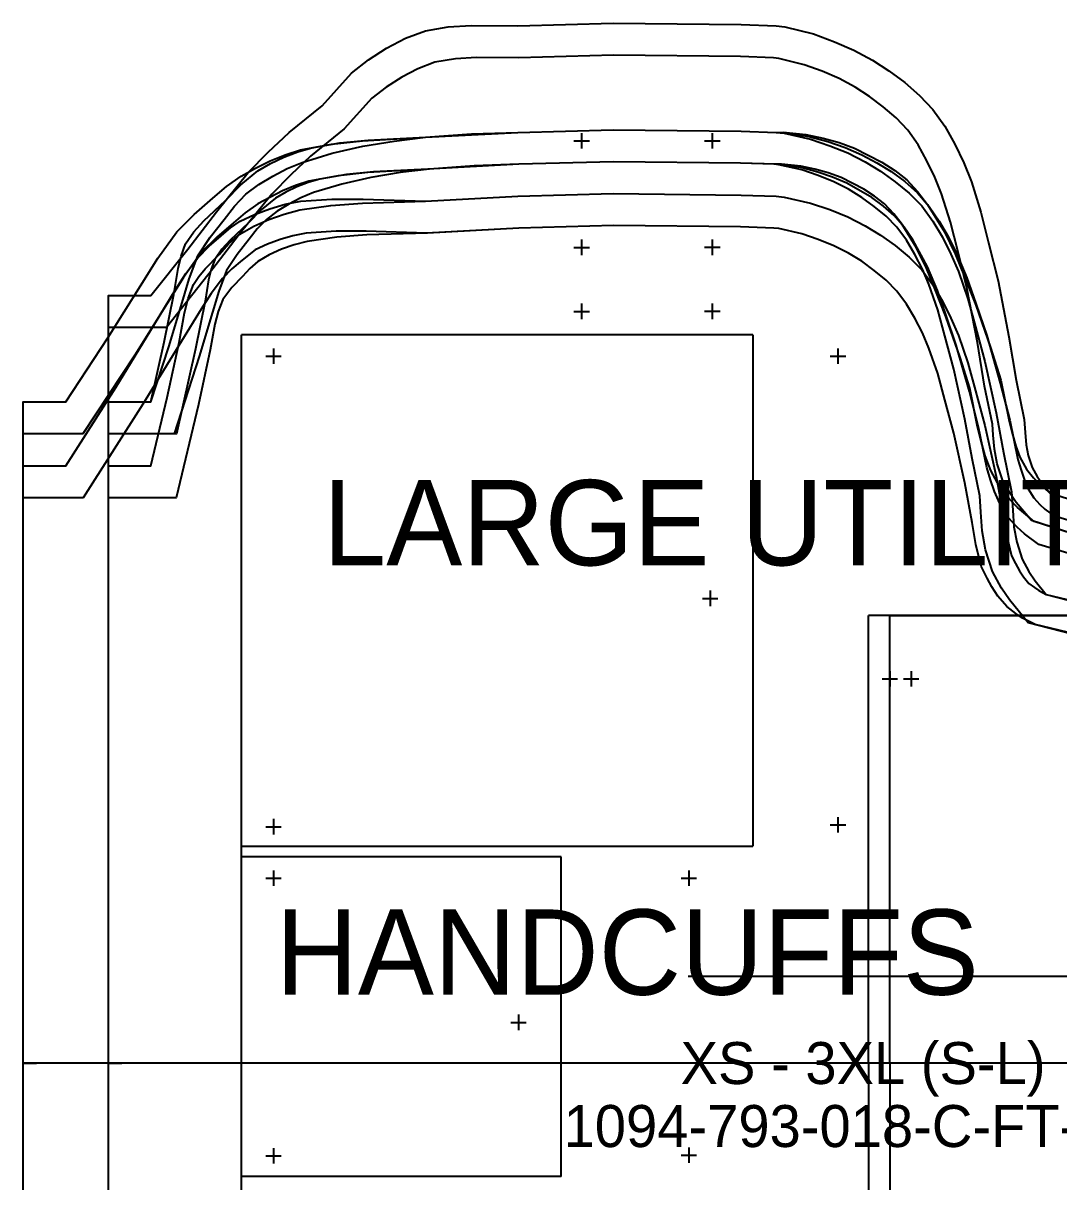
# Model space of a CAD drawing. Header units: inches. Extents: x 0 to 19.7, y 0 to 24.4.
# Drawn here: x 0 to 12.15, y 10.81 to 24.4 of the extents above; entities that cross this region are included whole.
import ezdxf
from ezdxf.enums import TextEntityAlignment as Align

# ---------------------------------------------------------------- set-up
doc = ezdxf.new("R2010")
doc.units = ezdxf.units.IN

msp = doc.modelspace()

# ---------------------------------------------------------------- linework, layer by layer
at = {"layer": 'T001L001'}
for points in [[(1, 12.2), (1.157, 12.2), (1, 12.2), (1, 21.207), (1.499, 21.207), (1.932, 21.75), (2.268, 22.189), (2.64, 22.648), (2.875, 22.889), (3.122, 23.119), (3.507, 23.433), (3.853, 23.816), (4.052, 23.971), (4.265, 24.107), (4.487, 24.224), (4.721, 24.313), (4.986, 24.358), (5.256, 24.374), (5.803, 24.37), (6.923, 24.401), (8.426, 24.384), (8.836, 24.37), (8.937, 24.357), (9.273, 24.274), (9.52, 24.184), (9.748, 24.085), (9.966, 23.968), (10.159, 23.842), (10.344, 23.704), (10.517, 23.554), (10.675, 23.388), (10.813, 23.191), (10.931, 22.981), (11.036, 22.762), (11.126, 22.538), (11.239, 22.184), (11.329, 21.824), (11.439, 21.378), (11.567, 20.722), (11.651, 20.211), (11.745, 19.75), (11.756, 19.597), (11.769, 19.454), (11.793, 19.327), (11.841, 19.186), (11.899, 19.081), (11.952, 19.004), (12.048, 18.891), (12.509, 18.742)], [(12.415, 18.378), (11.83, 18.567), (11.653, 18.776), (11.58, 18.883), (11.496, 19.033), (11.43, 19.232), (11.397, 19.402), (11.382, 19.567), (11.373, 19.698), (11.282, 20.143), (11.198, 20.656), (11.073, 21.297), (10.967, 21.728), (10.882, 22.066), (10.777, 22.397), (10.697, 22.595), (10.605, 22.787), (10.5, 22.972), (10.379, 23.145), (10.242, 23.29), (10.091, 23.421), (9.931, 23.541), (9.763, 23.65), (9.573, 23.752), (9.374, 23.838), (9.163, 23.914), (8.867, 23.988), (8.805, 23.996), (8.418, 24.01), (6.926, 24.026), (5.818, 23.996), (5.319, 23.999), (5.072, 23.984), (4.83, 23.943), (4.631, 23.867), (4.442, 23.768), (4.26, 23.652), (4.091, 23.52), (3.767, 23.161), (3.372, 22.839), (3.139, 22.622), (2.917, 22.395), (2.562, 21.957), (2.227, 21.519), (1.68, 20.832), (1, 20.832)], [(0, 12.2), (0.157, 12.2), (0, 12.2), (0, 19.957), (0.499, 19.957), (0.994, 20.71), (1.376, 21.318), (1.58, 21.643), (1.803, 21.954), (2.006, 22.158), (2.224, 22.346), (2.387, 22.483), (2.559, 22.606), (2.725, 22.701), (2.897, 22.784), (3.073, 22.856), (3.254, 22.914), (3.616, 22.98), (3.982, 23.021), (4.721, 23.063), (5.803, 23.12), (6.923, 23.151), (8.426, 23.134), (8.836, 23.12), (8.916, 23.121), (9.185, 23.094), (9.386, 23.051), (9.573, 23), (9.755, 22.933), (10.076, 22.771), (10.227, 22.673), (10.367, 22.562), (10.495, 22.425), (10.61, 22.275), (10.81, 21.954), (10.935, 21.693), (11.045, 21.424), (11.179, 21.091), (11.35, 20.597), (11.471, 20.211), (11.565, 19.75), (11.605, 19.589), (11.646, 19.439), (11.695, 19.309), (11.772, 19.167), (11.854, 19.066), (11.924, 18.994), (12.048, 18.891), (12.507, 18.742)], [(0, 12.2), (0.157, 12.2), (0, 12.2), (0, 19.957), (0.499, 19.957), (0.994, 20.71), (1.376, 21.318), (1.58, 21.643), (1.803, 21.954), (2.006, 22.158), (2.224, 22.346), (2.387, 22.483), (2.559, 22.606), (2.725, 22.701), (2.897, 22.784), (3.073, 22.856), (3.254, 22.914), (3.616, 22.98), (3.982, 23.021), (4.721, 23.063), (5.803, 23.12), (6.923, 23.151), (8.426, 23.134), (8.836, 23.12), (8.916, 23.121), (9.185, 23.094), (9.386, 23.051), (9.573, 23), (9.755, 22.933), (10.076, 22.771), (10.227, 22.673), (10.367, 22.562), (10.495, 22.425), (10.61, 22.275), (10.81, 21.954), (10.935, 21.693), (11.045, 21.424), (11.179, 21.091), (11.35, 20.597), (11.471, 20.211), (11.565, 19.75), (11.605, 19.589), (11.646, 19.439), (11.695, 19.309), (11.772, 19.167), (11.854, 19.066), (11.924, 18.994), (12.048, 18.891), (12.507, 18.742)], [(0, 12.2), (0.157, 12.2), (0, 12.2), (0, 19.957), (0.499, 19.957), (0.994, 20.71), (1.376, 21.318), (1.58, 21.643), (1.803, 21.954), (2.006, 22.158), (2.224, 22.346), (2.387, 22.483), (2.559, 22.606), (2.725, 22.701), (2.897, 22.784), (3.073, 22.856), (3.254, 22.914), (3.616, 22.98), (3.982, 23.021), (4.721, 23.063), (5.803, 23.12), (6.923, 23.151), (8.426, 23.134), (8.836, 23.12), (8.916, 23.121), (9.185, 23.094), (9.386, 23.051), (9.573, 23), (9.755, 22.933), (10.076, 22.771), (10.227, 22.673), (10.367, 22.562), (10.495, 22.425), (10.61, 22.275), (10.81, 21.954), (10.935, 21.693), (11.045, 21.424), (11.179, 21.091), (11.35, 20.597), (11.471, 20.211), (11.565, 19.75), (11.605, 19.589), (11.646, 19.439), (11.695, 19.309), (11.772, 19.167), (11.854, 19.066), (11.924, 18.994), (12.048, 18.891), (12.507, 18.742)], [(0, 12.2), (0.157, 12.2), (0, 12.2), (0, 19.957), (0.499, 19.957), (0.994, 20.71), (1.376, 21.318), (1.58, 21.643), (1.803, 21.954), (2.006, 22.158), (2.224, 22.346), (2.387, 22.483), (2.559, 22.606), (2.725, 22.701), (2.897, 22.784), (3.073, 22.856), (3.254, 22.914), (3.616, 22.98), (3.982, 23.021), (4.721, 23.063), (5.803, 23.12), (6.923, 23.151), (8.426, 23.134), (8.836, 23.12), (8.916, 23.121), (9.185, 23.094), (9.386, 23.051), (9.573, 23), (9.755, 22.933), (10.076, 22.771), (10.227, 22.673), (10.367, 22.562), (10.495, 22.425), (10.61, 22.275), (10.81, 21.954), (10.935, 21.693), (11.045, 21.424), (11.179, 21.091), (11.35, 20.597), (11.471, 20.211), (11.565, 19.75), (11.605, 19.589), (11.646, 19.439), (11.695, 19.309), (11.772, 19.167), (11.854, 19.066), (11.924, 18.994), (12.048, 18.891), (12.507, 18.742)], [(0, 12.2), (0.157, 12.2), (0, 12.2), (0, 19.957), (0.499, 19.957), (0.994, 20.71), (1.376, 21.318), (1.58, 21.643), (1.803, 21.954), (2.006, 22.158), (2.224, 22.346), (2.387, 22.483), (2.559, 22.606), (2.725, 22.701), (2.897, 22.784), (3.073, 22.856), (3.254, 22.914), (3.616, 22.98), (3.982, 23.021), (4.721, 23.063), (5.803, 23.12), (6.923, 23.151), (8.426, 23.134), (8.836, 23.12), (8.916, 23.121), (9.185, 23.094), (9.386, 23.051), (9.573, 23), (9.755, 22.933), (10.076, 22.771), (10.227, 22.673), (10.367, 22.562), (10.495, 22.425), (10.61, 22.275), (10.81, 21.954), (10.935, 21.693), (11.045, 21.424), (11.179, 21.091), (11.35, 20.597), (11.471, 20.211), (11.565, 19.75), (11.605, 19.589), (11.646, 19.439), (11.695, 19.309), (11.772, 19.167), (11.854, 19.066), (11.924, 18.994), (12.048, 18.891), (12.507, 18.742)], [(0, 12.2), (0.157, 12.2), (0, 12.2), (0, 19.957), (0.499, 19.957), (0.994, 20.71), (1.376, 21.318), (1.58, 21.643), (1.803, 21.954), (2.006, 22.158), (2.224, 22.346), (2.387, 22.483), (2.559, 22.606), (2.725, 22.701), (2.897, 22.784), (3.073, 22.856), (3.254, 22.914), (3.616, 22.98), (3.982, 23.021), (4.721, 23.063), (5.803, 23.12), (6.923, 23.151), (8.426, 23.134), (8.836, 23.12), (8.916, 23.121), (9.185, 23.094), (9.386, 23.051), (9.573, 23), (9.755, 22.933), (10.076, 22.771), (10.227, 22.673), (10.367, 22.562), (10.495, 22.425), (10.61, 22.275), (10.81, 21.954), (10.935, 21.693), (11.045, 21.424), (11.179, 21.091), (11.35, 20.597), (11.471, 20.211), (11.565, 19.75), (11.605, 19.589), (11.646, 19.439), (11.695, 19.309), (11.772, 19.167), (11.854, 19.066), (11.924, 18.994), (12.048, 18.891), (12.507, 18.742)], [(0, 12.2), (0.157, 12.2), (0, 12.2), (0, 19.957), (0.499, 19.957), (0.994, 20.71), (1.376, 21.318), (1.58, 21.643), (1.803, 21.954), (2.006, 22.158), (2.224, 22.346), (2.387, 22.483), (2.559, 22.606), (2.725, 22.701), (2.897, 22.784), (3.073, 22.856), (3.254, 22.914), (3.616, 22.98), (3.982, 23.021), (4.721, 23.063), (5.803, 23.12), (6.923, 23.151), (8.426, 23.134), (8.836, 23.12), (8.916, 23.121), (9.185, 23.094), (9.386, 23.051), (9.573, 23), (9.755, 22.933), (10.076, 22.771), (10.227, 22.673), (10.367, 22.562), (10.495, 22.425), (10.61, 22.275), (10.81, 21.954), (10.935, 21.693), (11.045, 21.424), (11.179, 21.091), (11.35, 20.597), (11.471, 20.211), (11.565, 19.75), (11.605, 19.589), (11.646, 19.439), (11.695, 19.309), (11.772, 19.167), (11.854, 19.066), (11.924, 18.994), (12.048, 18.891), (12.507, 18.742)], [(0, 12.2), (0.157, 12.2), (0, 12.2), (0, 19.957), (0.499, 19.957), (0.994, 20.71), (1.376, 21.318), (1.58, 21.643), (1.803, 21.954), (2.006, 22.158), (2.224, 22.346), (2.387, 22.483), (2.559, 22.606), (2.725, 22.701), (2.897, 22.784), (3.073, 22.856), (3.254, 22.914), (3.616, 22.98), (3.982, 23.021), (4.721, 23.063), (5.803, 23.12), (6.923, 23.151), (8.426, 23.134), (8.836, 23.12), (8.916, 23.121), (9.185, 23.094), (9.386, 23.051), (9.573, 23), (9.755, 22.933), (10.076, 22.771), (10.227, 22.673), (10.367, 22.562), (10.495, 22.425), (10.61, 22.275), (10.81, 21.954), (10.935, 21.693), (11.045, 21.424), (11.179, 21.091), (11.35, 20.597), (11.471, 20.211), (11.565, 19.75), (11.605, 19.589), (11.646, 19.439), (11.695, 19.309), (11.772, 19.167), (11.854, 19.066), (11.924, 18.994), (12.048, 18.891), (12.507, 18.742)], [(0, 12.2), (0.157, 12.2), (0, 12.2), (0, 19.957), (0.499, 19.957), (0.994, 20.71), (1.376, 21.318), (1.58, 21.643), (1.803, 21.954), (2.006, 22.158), (2.224, 22.346), (2.387, 22.483), (2.559, 22.606), (2.725, 22.701), (2.897, 22.784), (3.073, 22.856), (3.254, 22.914), (3.616, 22.98), (3.982, 23.021), (4.721, 23.063), (5.803, 23.12), (6.923, 23.151), (8.426, 23.134), (8.836, 23.12), (8.916, 23.121), (9.185, 23.094), (9.386, 23.051), (9.573, 23), (9.755, 22.933), (10.076, 22.771), (10.227, 22.673), (10.367, 22.562), (10.495, 22.425), (10.61, 22.275), (10.81, 21.954), (10.935, 21.693), (11.045, 21.424), (11.179, 21.091), (11.35, 20.597), (11.471, 20.211), (11.565, 19.75), (11.605, 19.589), (11.646, 19.439), (11.695, 19.309), (11.772, 19.167), (11.854, 19.066), (11.924, 18.994), (12.048, 18.891), (12.507, 18.742)], [(0, 12.2), (0.157, 12.2), (0, 12.2), (0, 19.957), (0.499, 19.957), (0.994, 20.71), (1.376, 21.318), (1.58, 21.643), (1.803, 21.954), (2.006, 22.158), (2.224, 22.346), (2.387, 22.483), (2.559, 22.606), (2.725, 22.701), (2.897, 22.784), (3.073, 22.856), (3.254, 22.914), (3.616, 22.98), (3.982, 23.021), (4.721, 23.063), (5.803, 23.12), (6.923, 23.151), (8.426, 23.134), (8.836, 23.12), (8.916, 23.121), (9.185, 23.094), (9.386, 23.051), (9.573, 23), (9.755, 22.933), (10.076, 22.771), (10.227, 22.673), (10.367, 22.562), (10.495, 22.425), (10.61, 22.275), (10.81, 21.954), (10.935, 21.693), (11.045, 21.424), (11.179, 21.091), (11.35, 20.597), (11.471, 20.211), (11.565, 19.75), (11.605, 19.589), (11.646, 19.439), (11.695, 19.309), (11.772, 19.167), (11.854, 19.066), (11.924, 18.994), (12.048, 18.891), (12.507, 18.742)], [(1, 12.2), (1.157, 12.2), (1, 12.2), (1, 19.957), (1.499, 19.957), (1.709, 20.604), (1.866, 21.123), (1.946, 21.402), (2.049, 21.672), (2.193, 21.892), (2.358, 22.099), (2.478, 22.253), (2.612, 22.393), (2.765, 22.507), (2.928, 22.607), (3.098, 22.695), (3.274, 22.768), (3.627, 22.875), (3.987, 22.956), (4.353, 23.018), (4.721, 23.063), (5.261, 23.103), (5.803, 23.12), (6.923, 23.151), (8.426, 23.134), (8.836, 23.12), (8.929, 23.11), (9.239, 23.041), (9.467, 22.963), (9.678, 22.878), (9.881, 22.775), (10.061, 22.664), (10.233, 22.541), (10.395, 22.406), (10.543, 22.257), (10.673, 22.079), (10.786, 21.889), (10.887, 21.691), (10.975, 21.487), (11.085, 21.165), (11.176, 20.837), (11.285, 20.43), (11.416, 19.831), (11.504, 19.364), (11.598, 18.903), (11.611, 18.689), (11.626, 18.49), (11.658, 18.312), (11.722, 18.114), (11.802, 17.967), (11.874, 17.859), (12.005, 17.699), (12.505, 17.568)], [(1, 12.2), (1.157, 12.2), (1, 12.2), (1, 19.957), (1.499, 19.957), (1.655, 20.657), (1.767, 21.217), (1.817, 21.521), (1.852, 21.669), (1.905, 21.811), (2.003, 21.953), (2.119, 22.082), (2.375, 22.322), (2.555, 22.505), (2.753, 22.668), (2.902, 22.755), (3.059, 22.829), (3.221, 22.892), (3.387, 22.94), (3.716, 22.997), (4.049, 23.03), (4.721, 23.063), (5.803, 23.12), (6.923, 23.151), (8.426, 23.134), (8.836, 23.12), (8.924, 23.117), (9.22, 23.07), (9.44, 23.011), (9.644, 22.943), (9.841, 22.858), (10.017, 22.764), (10.186, 22.659), (10.347, 22.542), (10.496, 22.411), (10.629, 22.251), (10.747, 22.079), (10.854, 21.898), (10.949, 21.711), (11.072, 21.415), (11.178, 21.111), (11.306, 20.735), (11.465, 20.178), (11.576, 19.744), (11.67, 19.283), (11.709, 19.157), (11.748, 19.04), (11.793, 18.939), (11.86, 18.83), (11.929, 18.754), (11.988, 18.7), (12.09, 18.624), (12.528, 18.492)], [(6.553, 23.111), (6.553, 22.929)], [(8.086, 23.111), (8.086, 22.93)], [(6.462, 23.02), (6.644, 23.02)], [(7.995, 23.021), (8.177, 23.021)], [(12.412, 18.379), (11.863, 18.556), (11.669, 18.718), (11.574, 18.816), (11.459, 18.957), (11.353, 19.152), (11.288, 19.324), (11.242, 19.495), (11.199, 19.666), (11.107, 20.117), (10.994, 20.48), (10.827, 20.959), (10.7, 21.278), (10.599, 21.525), (10.483, 21.765), (10.314, 22.037), (10.217, 22.164), (10.108, 22.28), (9.991, 22.373), (9.866, 22.454), (9.598, 22.59), (9.446, 22.645), (9.29, 22.688), (9.127, 22.723), (8.898, 22.746), (8.832, 22.745), (8.418, 22.76), (6.926, 22.776), (5.818, 22.746), (4.75, 22.689), (4.045, 22.649), (3.696, 22.61), (3.351, 22.547), (3.195, 22.497), (3.043, 22.435), (2.753, 22.282), (2.606, 22.177), (2.468, 22.06), (2.272, 21.892), (2.09, 21.709), (1.881, 21.418), (1.691, 21.113), (1.31, 20.507), (0.702, 19.582), (0, 19.582)], [(12.412, 18.379), (11.863, 18.556), (11.669, 18.718), (11.574, 18.816), (11.459, 18.957), (11.353, 19.152), (11.288, 19.324), (11.242, 19.495), (11.199, 19.666), (11.107, 20.117), (10.994, 20.48), (10.827, 20.959), (10.7, 21.278), (10.599, 21.525), (10.483, 21.765), (10.314, 22.037), (10.217, 22.164), (10.108, 22.28), (9.991, 22.373), (9.866, 22.454), (9.598, 22.59), (9.446, 22.645), (9.29, 22.688), (9.127, 22.723), (8.898, 22.746), (8.832, 22.745), (8.418, 22.76), (6.926, 22.776), (5.818, 22.746), (4.75, 22.689), (4.045, 22.649), (3.696, 22.61), (3.351, 22.547), (3.195, 22.497), (3.043, 22.435), (2.753, 22.282), (2.606, 22.177), (2.468, 22.06), (2.272, 21.892), (2.09, 21.709), (1.881, 21.418), (1.691, 21.113), (1.31, 20.507), (0.702, 19.582), (0, 19.582)], [(12.412, 18.379), (11.863, 18.556), (11.669, 18.718), (11.574, 18.816), (11.459, 18.957), (11.353, 19.152), (11.288, 19.324), (11.242, 19.495), (11.199, 19.666), (11.107, 20.117), (10.994, 20.48), (10.827, 20.959), (10.7, 21.278), (10.599, 21.525), (10.483, 21.765), (10.314, 22.037), (10.217, 22.164), (10.108, 22.28), (9.991, 22.373), (9.866, 22.454), (9.598, 22.59), (9.446, 22.645), (9.29, 22.688), (9.127, 22.723), (8.898, 22.746), (8.832, 22.745), (8.418, 22.76), (6.926, 22.776), (5.818, 22.746), (4.75, 22.689), (4.045, 22.649), (3.696, 22.61), (3.351, 22.547), (3.195, 22.497), (3.043, 22.435), (2.753, 22.282), (2.606, 22.177), (2.468, 22.06), (2.272, 21.892), (2.09, 21.709), (1.881, 21.418), (1.691, 21.113), (1.31, 20.507), (0.702, 19.582), (0, 19.582)], [(12.412, 18.379), (11.863, 18.556), (11.669, 18.718), (11.574, 18.816), (11.459, 18.957), (11.353, 19.152), (11.288, 19.324), (11.242, 19.495), (11.199, 19.666), (11.107, 20.117), (10.994, 20.48), (10.827, 20.959), (10.7, 21.278), (10.599, 21.525), (10.483, 21.765), (10.314, 22.037), (10.217, 22.164), (10.108, 22.28), (9.991, 22.373), (9.866, 22.454), (9.598, 22.59), (9.446, 22.645), (9.29, 22.688), (9.127, 22.723), (8.898, 22.746), (8.832, 22.745), (8.418, 22.76), (6.926, 22.776), (5.818, 22.746), (4.75, 22.689), (4.045, 22.649), (3.696, 22.61), (3.351, 22.547), (3.195, 22.497), (3.043, 22.435), (2.753, 22.282), (2.606, 22.177), (2.468, 22.06), (2.272, 21.892), (2.09, 21.709), (1.881, 21.418), (1.691, 21.113), (1.31, 20.507), (0.702, 19.582), (0, 19.582)], [(12.412, 18.379), (11.863, 18.556), (11.669, 18.718), (11.574, 18.816), (11.459, 18.957), (11.353, 19.152), (11.288, 19.324), (11.242, 19.495), (11.199, 19.666), (11.107, 20.117), (10.994, 20.48), (10.827, 20.959), (10.7, 21.278), (10.599, 21.525), (10.483, 21.765), (10.314, 22.037), (10.217, 22.164), (10.108, 22.28), (9.991, 22.373), (9.866, 22.454), (9.598, 22.59), (9.446, 22.645), (9.29, 22.688), (9.127, 22.723), (8.898, 22.746), (8.832, 22.745), (8.418, 22.76), (6.926, 22.776), (5.818, 22.746), (4.75, 22.689), (4.045, 22.649), (3.696, 22.61), (3.351, 22.547), (3.195, 22.497), (3.043, 22.435), (2.753, 22.282), (2.606, 22.177), (2.468, 22.06), (2.272, 21.892), (2.09, 21.709), (1.881, 21.418), (1.691, 21.113), (1.31, 20.507), (0.702, 19.582), (0, 19.582)], [(12.412, 18.379), (11.863, 18.556), (11.669, 18.718), (11.574, 18.816), (11.459, 18.957), (11.353, 19.152), (11.288, 19.324), (11.242, 19.495), (11.199, 19.666), (11.107, 20.117), (10.994, 20.48), (10.827, 20.959), (10.7, 21.278), (10.599, 21.525), (10.483, 21.765), (10.314, 22.037), (10.217, 22.164), (10.108, 22.28), (9.991, 22.373), (9.866, 22.454), (9.598, 22.59), (9.446, 22.645), (9.29, 22.688), (9.127, 22.723), (8.898, 22.746), (8.832, 22.745), (8.418, 22.76), (6.926, 22.776), (5.818, 22.746), (4.75, 22.689), (4.045, 22.649), (3.696, 22.61), (3.351, 22.547), (3.195, 22.497), (3.043, 22.435), (2.753, 22.282), (2.606, 22.177), (2.468, 22.06), (2.272, 21.892), (2.09, 21.709), (1.881, 21.418), (1.691, 21.113), (1.31, 20.507), (0.702, 19.582), (0, 19.582)], [(12.412, 18.379), (11.863, 18.556), (11.669, 18.718), (11.574, 18.816), (11.459, 18.957), (11.353, 19.152), (11.288, 19.324), (11.242, 19.495), (11.199, 19.666), (11.107, 20.117), (10.994, 20.48), (10.827, 20.959), (10.7, 21.278), (10.599, 21.525), (10.483, 21.765), (10.314, 22.037), (10.217, 22.164), (10.108, 22.28), (9.991, 22.373), (9.866, 22.454), (9.598, 22.59), (9.446, 22.645), (9.29, 22.688), (9.127, 22.723), (8.898, 22.746), (8.832, 22.745), (8.418, 22.76), (6.926, 22.776), (5.818, 22.746), (4.75, 22.689), (4.045, 22.649), (3.696, 22.61), (3.351, 22.547), (3.195, 22.497), (3.043, 22.435), (2.753, 22.282), (2.606, 22.177), (2.468, 22.06), (2.272, 21.892), (2.09, 21.709), (1.881, 21.418), (1.691, 21.113), (1.31, 20.507), (0.702, 19.582), (0, 19.582)], [(12.412, 18.379), (11.863, 18.556), (11.669, 18.718), (11.574, 18.816), (11.459, 18.957), (11.353, 19.152), (11.288, 19.324), (11.242, 19.495), (11.199, 19.666), (11.107, 20.117), (10.994, 20.48), (10.827, 20.959), (10.7, 21.278), (10.599, 21.525), (10.483, 21.765), (10.314, 22.037), (10.217, 22.164), (10.108, 22.28), (9.991, 22.373), (9.866, 22.454), (9.598, 22.59), (9.446, 22.645), (9.29, 22.688), (9.127, 22.723), (8.898, 22.746), (8.832, 22.745), (8.418, 22.76), (6.926, 22.776), (5.818, 22.746), (4.75, 22.689), (4.045, 22.649), (3.696, 22.61), (3.351, 22.547), (3.195, 22.497), (3.043, 22.435), (2.753, 22.282), (2.606, 22.177), (2.468, 22.06), (2.272, 21.892), (2.09, 21.709), (1.881, 21.418), (1.691, 21.113), (1.31, 20.507), (0.702, 19.582), (0, 19.582)], [(12.412, 18.379), (11.863, 18.556), (11.669, 18.718), (11.574, 18.816), (11.459, 18.957), (11.353, 19.152), (11.288, 19.324), (11.242, 19.495), (11.199, 19.666), (11.107, 20.117), (10.994, 20.48), (10.827, 20.959), (10.7, 21.278), (10.599, 21.525), (10.483, 21.765), (10.314, 22.037), (10.217, 22.164), (10.108, 22.28), (9.991, 22.373), (9.866, 22.454), (9.598, 22.59), (9.446, 22.645), (9.29, 22.688), (9.127, 22.723), (8.898, 22.746), (8.832, 22.745), (8.418, 22.76), (6.926, 22.776), (5.818, 22.746), (4.75, 22.689), (4.045, 22.649), (3.696, 22.61), (3.351, 22.547), (3.195, 22.497), (3.043, 22.435), (2.753, 22.282), (2.606, 22.177), (2.468, 22.06), (2.272, 21.892), (2.09, 21.709), (1.881, 21.418), (1.691, 21.113), (1.31, 20.507), (0.702, 19.582), (0, 19.582)], [(12.412, 18.379), (11.863, 18.556), (11.669, 18.718), (11.574, 18.816), (11.459, 18.957), (11.353, 19.152), (11.288, 19.324), (11.242, 19.495), (11.199, 19.666), (11.107, 20.117), (10.994, 20.48), (10.827, 20.959), (10.7, 21.278), (10.599, 21.525), (10.483, 21.765), (10.314, 22.037), (10.217, 22.164), (10.108, 22.28), (9.991, 22.373), (9.866, 22.454), (9.598, 22.59), (9.446, 22.645), (9.29, 22.688), (9.127, 22.723), (8.898, 22.746), (8.832, 22.745), (8.418, 22.76), (6.926, 22.776), (5.818, 22.746), (4.75, 22.689), (4.045, 22.649), (3.696, 22.61), (3.351, 22.547), (3.195, 22.497), (3.043, 22.435), (2.753, 22.282), (2.606, 22.177), (2.468, 22.06), (2.272, 21.892), (2.09, 21.709), (1.881, 21.418), (1.691, 21.113), (1.31, 20.507), (0.702, 19.582), (0, 19.582)], [(12.432, 17.2), (11.793, 17.367), (11.572, 17.635), (11.48, 17.773), (11.376, 17.966), (11.293, 18.222), (11.254, 18.443), (11.237, 18.664), (11.225, 18.854), (11.136, 19.292), (11.049, 19.756), (10.921, 20.341), (10.815, 20.733), (10.731, 21.039), (10.628, 21.338), (10.552, 21.516), (10.464, 21.688), (10.366, 21.854), (10.252, 22.008), (10.125, 22.136), (9.987, 22.251), (9.839, 22.357), (9.685, 22.452), (9.511, 22.54), (9.329, 22.614), (9.137, 22.679), (8.867, 22.74), (8.809, 22.746), (8.418, 22.76), (6.926, 22.776), (5.818, 22.746), (5.292, 22.729), (4.769, 22.69), (4.422, 22.648), (4.078, 22.59), (3.739, 22.513), (3.407, 22.413), (3.26, 22.351), (3.118, 22.278), (2.981, 22.194), (2.854, 22.099), (2.747, 21.988), (2.652, 21.866), (2.51, 21.688), (2.386, 21.499), (2.295, 21.258), (2.223, 21.009), (2.067, 20.492), (1.772, 19.582), (1, 19.582)], [(12.441, 18.127), (11.919, 18.284), (11.749, 18.41), (11.663, 18.489), (11.559, 18.603), (11.46, 18.764), (11.397, 18.905), (11.352, 19.043), (11.306, 19.189), (11.21, 19.66), (11.103, 20.08), (10.948, 20.623), (10.825, 20.984), (10.727, 21.266), (10.613, 21.541), (10.439, 21.858), (10.337, 22.006), (10.222, 22.144), (10.096, 22.255), (9.959, 22.354), (9.666, 22.523), (9.498, 22.595), (9.325, 22.653), (9.142, 22.702), (8.886, 22.743), (8.821, 22.746), (8.418, 22.76), (6.926, 22.776), (5.818, 22.746), (4.748, 22.689), (4.11, 22.658), (3.793, 22.626), (3.48, 22.572), (3.344, 22.532), (3.211, 22.481), (3.082, 22.42), (2.959, 22.348), (2.792, 22.211), (2.64, 22.056), (2.427, 21.856), (2.33, 21.748), (2.248, 21.63), (2.204, 21.513), (2.175, 21.39), (2.134, 21.138), (2.022, 20.579), (1.8, 19.582), (1, 19.582)], [(0, 12.2), (0.157, 12.2), (0, 12.2), (0, 19.207), (0.499, 19.207), (1.088, 20.128), (1.541, 20.871), (1.783, 21.269), (1.91, 21.463), (2.049, 21.649), (2.182, 21.783), (2.325, 21.907), (2.431, 21.998), (2.545, 22.078), (2.715, 22.158), (2.893, 22.223), (3.075, 22.276), (3.26, 22.312), (3.623, 22.335), (3.988, 22.336), (4.721, 22.313), (5.803, 22.37), (6.923, 22.401), (8.426, 22.384), (8.836, 22.37), (8.929, 22.36), (9.239, 22.291), (9.467, 22.213), (9.678, 22.128), (9.881, 22.025), (10.061, 21.914), (10.233, 21.791), (10.395, 21.656), (10.543, 21.507), (10.673, 21.329), (10.786, 21.139), (10.887, 20.941), (10.975, 20.737), (11.085, 20.415), (11.176, 20.087), (11.285, 19.68), (11.416, 19.081), (11.504, 18.614), (11.543, 18.381), (11.598, 18.153), (11.644, 18.061), (11.689, 17.976), (11.736, 17.904), (11.802, 17.828), (11.865, 17.778), (11.917, 17.744), (12.005, 17.699), (12.512, 17.578)], [(1, 12.2), (1.157, 12.2), (1, 12.2), (1, 19.207), (1.499, 19.207), (1.69, 20.01), (1.829, 20.653), (1.894, 21.001), (1.937, 21.171), (1.998, 21.334), (2.061, 21.43), (2.135, 21.519), (2.298, 21.686), (2.414, 21.814), (2.542, 21.925), (2.708, 22.02), (2.882, 22.098), (3.062, 22.162), (3.248, 22.211), (3.612, 22.263), (3.98, 22.291), (4.721, 22.313), (5.803, 22.37), (6.923, 22.401), (8.426, 22.384), (8.836, 22.37), (8.929, 22.36), (9.239, 22.291), (9.467, 22.213), (9.678, 22.128), (9.881, 22.025), (10.061, 21.914), (10.233, 21.791), (10.395, 21.656), (10.543, 21.507), (10.673, 21.329), (10.786, 21.139), (10.887, 20.941), (10.975, 20.737), (11.085, 20.415), (11.176, 20.087), (11.285, 19.68), (11.416, 19.081), (11.504, 18.614), (11.543, 18.381), (11.598, 18.153), (11.644, 18.061), (11.689, 17.976), (11.736, 17.904), (11.802, 17.828), (11.865, 17.778), (11.917, 17.744), (12.005, 17.699), (12.485, 17.575)], [(12.446, 17.208), (11.874, 17.345), (11.728, 17.42), (11.646, 17.474), (11.542, 17.556), (11.437, 17.677), (11.365, 17.786), (11.31, 17.89), (11.241, 18.029), (11.18, 18.283), (11.136, 18.542), (11.049, 19.006), (10.921, 19.591), (10.815, 19.983), (10.731, 20.289), (10.628, 20.588), (10.552, 20.766), (10.464, 20.938), (10.366, 21.104), (10.252, 21.258), (10.125, 21.386), (9.987, 21.501), (9.839, 21.607), (9.685, 21.702), (9.511, 21.79), (9.329, 21.864), (9.137, 21.929), (8.867, 21.99), (8.809, 21.996), (8.418, 22.01), (6.926, 22.026), (5.818, 21.996), (4.731, 21.938), (4.023, 21.96), (3.671, 21.96), (3.32, 21.937), (3.165, 21.907), (3.014, 21.863), (2.865, 21.81), (2.724, 21.742), (2.569, 21.621), (2.449, 21.518), (2.338, 21.406), (2.207, 21.23), (2.087, 21.047), (1.859, 20.671), (1.406, 19.929), (0.705, 18.832), (0, 18.832)], [(12.412, 17.207), (11.871, 17.346), (11.728, 17.42), (11.646, 17.474), (11.542, 17.556), (11.437, 17.677), (11.365, 17.786), (11.31, 17.89), (11.241, 18.029), (11.18, 18.283), (11.136, 18.542), (11.049, 19.006), (10.921, 19.591), (10.815, 19.983), (10.731, 20.289), (10.628, 20.588), (10.552, 20.766), (10.464, 20.938), (10.366, 21.104), (10.252, 21.258), (10.125, 21.386), (9.987, 21.501), (9.839, 21.607), (9.685, 21.702), (9.511, 21.79), (9.329, 21.864), (9.137, 21.929), (8.867, 21.99), (8.809, 21.996), (8.418, 22.01), (6.926, 22.026), (5.818, 21.996), (4.744, 21.939), (4.034, 21.918), (3.682, 21.891), (3.333, 21.841), (3.18, 21.801), (3.032, 21.748), (2.888, 21.684), (2.752, 21.606), (2.658, 21.524), (2.573, 21.43), (2.447, 21.301), (2.341, 21.158), (2.288, 21.017), (2.25, 20.869), (2.195, 20.568), (2.056, 19.927), (1.796, 18.832), (1, 18.832)], [(6.462, 21.77), (6.644, 21.77)], [(6.462, 21.77), (6.644, 21.77)], [(6.462, 21.77), (6.644, 21.77)], [(6.462, 21.77), (6.644, 21.77)], [(6.462, 21.77), (6.644, 21.77)], [(6.462, 21.77), (6.644, 21.77)], [(6.462, 21.77), (6.644, 21.77)], [(6.462, 21.77), (6.644, 21.77)], [(6.462, 21.77), (6.644, 21.77)], [(6.462, 21.77), (6.644, 21.77)], [(6.462, 21.77), (6.644, 21.77)], [(6.462, 21.77), (6.644, 21.77)], [(6.553, 21.861), (6.553, 21.679)], [(6.553, 21.861), (6.553, 21.679)], [(6.553, 21.861), (6.553, 21.679)], [(6.553, 21.861), (6.553, 21.679)], [(6.553, 21.861), (6.553, 21.679)], [(6.553, 21.861), (6.553, 21.679)], [(6.553, 21.861), (6.553, 21.679)], [(6.553, 21.861), (6.553, 21.679)], [(6.553, 21.861), (6.553, 21.679)], [(6.553, 21.861), (6.553, 21.679)], [(6.553, 21.861), (6.553, 21.679)], [(6.553, 21.861), (6.553, 21.679)], [(7.995, 21.771), (8.177, 21.771)], [(7.995, 21.771), (8.177, 21.771)], [(7.995, 21.771), (8.177, 21.771)], [(7.995, 21.771), (8.177, 21.771)], [(7.995, 21.771), (8.177, 21.771)], [(7.995, 21.771), (8.177, 21.771)], [(7.995, 21.771), (8.177, 21.771)], [(7.995, 21.771), (8.177, 21.771)], [(7.995, 21.771), (8.177, 21.771)], [(7.995, 21.771), (8.177, 21.771)], [(7.995, 21.771), (8.177, 21.771)], [(7.995, 21.771), (8.177, 21.771)], [(8.086, 21.861), (8.086, 21.68)], [(8.086, 21.861), (8.086, 21.68)], [(8.086, 21.861), (8.086, 21.68)], [(8.086, 21.861), (8.086, 21.68)], [(8.086, 21.861), (8.086, 21.68)], [(8.086, 21.861), (8.086, 21.68)], [(8.086, 21.861), (8.086, 21.68)], [(8.086, 21.861), (8.086, 21.68)], [(8.086, 21.861), (8.086, 21.68)], [(8.086, 21.861), (8.086, 21.68)], [(8.086, 21.861), (8.086, 21.68)], [(8.086, 21.861), (8.086, 21.68)], [(6.553, 21.111), (6.553, 20.929)], [(6.553, 21.111), (6.553, 20.929)], [(8.086, 21.111), (8.086, 20.93)], [(8.086, 21.111), (8.086, 20.93)], [(6.462, 21.02), (6.644, 21.02)], [(6.462, 21.02), (6.644, 21.02)], [(7.995, 21.021), (8.177, 21.021)], [(7.995, 21.021), (8.177, 21.021)], [(8.561, 20.744), (2.562, 20.744)], [(2.562, 3.619), (2.562, 20.744)], [(8.561, 20.744), (8.561, 14.744)], [(2.937, 20.585), (2.937, 20.404)], [(9.561, 20.585), (9.561, 20.404)], [(2.846, 20.494), (3.027, 20.494)], [(9.471, 20.494), (9.652, 20.494)], [(8.061, 17.743), (8.061, 17.562)], [(7.971, 17.652), (8.152, 17.652)], [(13.92, 17.451), (9.92, 17.451)], [(9.92, 12.2), (9.92, 17.451)], [(13.92, 17.451), (9.92, 17.451)], [(9.92, 12.2), (9.92, 17.451)], [(13.92, 17.451), (9.92, 17.451)], [(9.92, 12.2), (9.92, 17.451)], [(14.17, 17.451), (10.17, 17.451)], [(10.17, 12.2), (10.17, 17.451)], [(14.17, 17.451), (10.17, 17.451)], [(10.17, 12.2), (10.17, 17.451)], [(14.17, 17.451), (10.17, 17.451)], [(10.17, 12.2), (10.17, 17.451)], [(14.17, 17.451), (10.17, 17.451)], [(10.17, 12.2), (10.17, 17.451)], [(14.17, 17.451), (10.17, 17.451)], [(10.17, 12.2), (10.17, 17.451)], [(14.17, 17.451), (10.17, 17.451)], [(10.17, 12.2), (10.17, 17.451)], [(14.17, 17.451), (10.17, 17.451)], [(10.17, 12.2), (10.17, 17.451)], [(14.17, 17.451), (10.17, 17.451)], [(10.17, 12.2), (10.17, 17.451)], [(14.17, 17.451), (10.17, 17.451)], [(10.17, 12.2), (10.17, 17.451)], [(14.17, 17.451), (10.17, 17.451)], [(10.17, 12.2), (10.17, 17.451)], [(14.17, 17.451), (10.17, 17.451)], [(10.17, 12.2), (10.17, 17.451)], [(10.17, 17.451), (14.17, 17.451)], [(10.17, 12.2), (10.17, 17.451)], [(10.17, 16.8), (10.17, 16.618)], [(10.17, 16.8), (10.17, 16.618)], [(10.17, 16.8), (10.17, 16.618)], [(10.42, 16.8), (10.42, 16.618)], [(10.42, 16.8), (10.42, 16.618)], [(10.42, 16.8), (10.42, 16.618)], [(10.42, 16.8), (10.42, 16.618)], [(10.42, 16.8), (10.42, 16.618)], [(10.42, 16.8), (10.42, 16.618)], [(10.42, 16.8), (10.42, 16.618)], [(10.42, 16.8), (10.42, 16.618)], [(10.42, 16.8), (10.42, 16.618)], [(10.42, 16.8), (10.42, 16.618)], [(10.42, 16.8), (10.42, 16.618)], [(10.42, 16.8), (10.42, 16.618)], [(10.079, 16.709), (10.261, 16.709)], [(10.079, 16.709), (10.261, 16.709)], [(10.079, 16.709), (10.261, 16.709)], [(10.329, 16.709), (10.511, 16.709)], [(10.329, 16.709), (10.511, 16.709)], [(10.329, 16.709), (10.511, 16.709)], [(10.329, 16.709), (10.511, 16.709)], [(10.329, 16.709), (10.511, 16.709)], [(10.329, 16.709), (10.511, 16.709)], [(10.329, 16.709), (10.511, 16.709)], [(10.329, 16.709), (10.511, 16.709)], [(10.329, 16.709), (10.511, 16.709)], [(10.329, 16.709), (10.511, 16.709)], [(10.329, 16.709), (10.511, 16.709)], [(10.329, 16.709), (10.511, 16.709)], [(2.846, 14.973), (3.027, 14.973)], [(2.937, 15.064), (2.937, 14.882)], [(9.471, 14.994), (9.652, 14.994)], [(9.561, 15.085), (9.561, 14.904)], [(2.562, 14.744), (8.561, 14.744)], [(6.312, 14.619), (2.562, 14.619)], [(6.312, 10.869), (6.312, 14.619)], [(2.937, 14.46), (2.937, 14.279)], [(7.812, 14.46), (7.812, 14.279)], [(2.846, 14.369), (3.027, 14.369)], [(7.721, 14.369), (7.902, 14.369)], [(7.804, 13.221), (14.832, 13.221)], [(5.721, 12.677), (5.902, 12.677)], [(5.812, 12.768), (5.812, 12.586)], [(16.358, 12.2), (0, 12.2)], [(0, 4.444), (0, 12.2)], [(16.358, 12.2), (0, 12.2)], [(0, 4.444), (0, 12.2)], [(16.358, 12.2), (0, 12.2)], [(0, 4.444), (0, 12.2)], [(16.358, 12.2), (0, 12.2)], [(0, 4.444), (0, 12.2)], [(16.358, 12.2), (0, 12.2)], [(0, 4.444), (0, 12.2)], [(16.358, 12.2), (0, 12.2)], [(0, 4.444), (0, 12.2)], [(16.358, 12.2), (0, 12.2)], [(0, 4.444), (0, 12.2)], [(16.358, 12.2), (0, 12.2)], [(0, 4.444), (0, 12.2)], [(16.358, 12.2), (0, 12.2)], [(0, 4.444), (0, 12.2)], [(16.358, 12.2), (0, 12.2)], [(0, 4.444), (0, 12.2)], [(16.108, 12.2), (0, 12.2)], [(0, 5.194), (0, 12.2)], [(16.108, 12.2), (1, 12.2)], [(1, 5.194), (1, 12.2)], [(16.108, 12.2), (1, 12.2)], [(1, 4.444), (1, 12.2)], [(16.358, 12.2), (1, 12.2)], [(1, 4.444), (1, 12.2)], [(16.358, 12.2), (1, 12.2)], [(1, 3.194), (1, 12.2)], [(9.92, 12.2), (9.92, 6.95)], [(9.92, 12.2), (9.92, 6.95)], [(9.92, 12.2), (9.92, 6.95)], [(10.17, 12.2), (10.17, 6.95)], [(10.17, 12.2), (10.17, 6.95)], [(10.17, 12.2), (10.17, 6.95)], [(10.17, 12.2), (10.17, 6.95)], [(10.17, 12.2), (10.17, 6.95)], [(10.17, 12.2), (10.17, 6.95)], [(10.17, 12.2), (10.17, 6.95)], [(10.17, 12.2), (10.17, 6.95)], [(10.17, 12.2), (10.17, 6.95)], [(10.17, 12.2), (10.17, 6.95)], [(10.17, 12.2), (10.17, 6.95)], [(10.17, 12.2), (10.17, 6.95)], [(2.937, 11.202), (2.937, 11.02)], [(7.812, 11.21), (7.812, 11.028)], [(2.846, 11.111), (3.027, 11.111)], [(7.721, 11.119), (7.902, 11.119)], [(6.312, 10.869), (2.562, 10.869)]]:
    msp.add_lwpolyline(points, dxfattribs=at)

# ---------------------------------------------------------------- texts
at = {"layer": 'ABC'}
for s, height, p in [('LARGE UTILITY', 1.00079, (3.516, 18.54)), ('LARGE UTILITY', 1.00079, (3.516, 18.54)), ('LARGE UTILITY', 1.00079, (3.516, 18.54)), ('LARGE UTILITY', 1.00079, (3.516, 18.54)), ('LARGE UTILITY', 1.00079, (3.516, 18.54)), ('LARGE UTILITY', 1.00079, (3.516, 18.54)), ('LARGE UTILITY', 1.00079, (3.516, 18.54)), ('LARGE UTILITY', 1.00079, (3.516, 18.54)), ('LARGE UTILITY', 1.00079, (3.516, 18.54)), ('LARGE UTILITY', 1.00079, (3.516, 18.54)), ('LARGE UTILITY', 1.00079, (3.516, 18.54)), ('LARGE UTILITY', 1.00079, (3.516, 18.54)), ('LARGE UTILITY', 1.00079, (3.516, 18.54)), ('LARGE UTILITY', 1.00079, (3.516, 18.54)), ('LARGE UTILITY', 1.00079, (3.516, 18.54)), ('HANDCUFFS', 1.0008, (2.961, 13.502)), ('HANDCUFFS', 1.0008, (2.961, 13.502)), ('HANDCUFFS', 1.0008, (2.961, 13.502)), ('HANDCUFFS', 1.0008, (2.961, 13.502)), ('HANDCUFFS', 1.0008, (2.961, 13.502)), ('HANDCUFFS', 1.0008, (2.961, 13.502)), ('HANDCUFFS', 1.0008, (2.961, 13.502)), ('HANDCUFFS', 1.0008, (2.961, 13.502)), ('HANDCUFFS', 1.0008, (2.961, 13.502)), ('HANDCUFFS', 1.0008, (2.961, 13.502)), ('HANDCUFFS', 1.0008, (2.961, 13.502)), ('HANDCUFFS', 1.0008, (2.961, 13.502)), ('HANDCUFFS', 1.0008, (2.961, 13.502)), ('HANDCUFFS', 1.0008, (2.961, 13.502)), ('HANDCUFFS', 1.0008, (2.961, 13.502))]:
    msp.add_text(s, height=height, dxfattribs=at).set_placement(p, align=Align.MIDDLE_LEFT)
for s, p in [('XS - 3XL (S-L)', (9.855, 12.2)), ('1094-793-018-C-FT-SM', (9.855, 11.461))]:
    msp.add_text(s, height=0.49252, dxfattribs=at).set_placement(p, align=Align.MIDDLE_CENTER)

doc.saveas('drawing.dxf')
